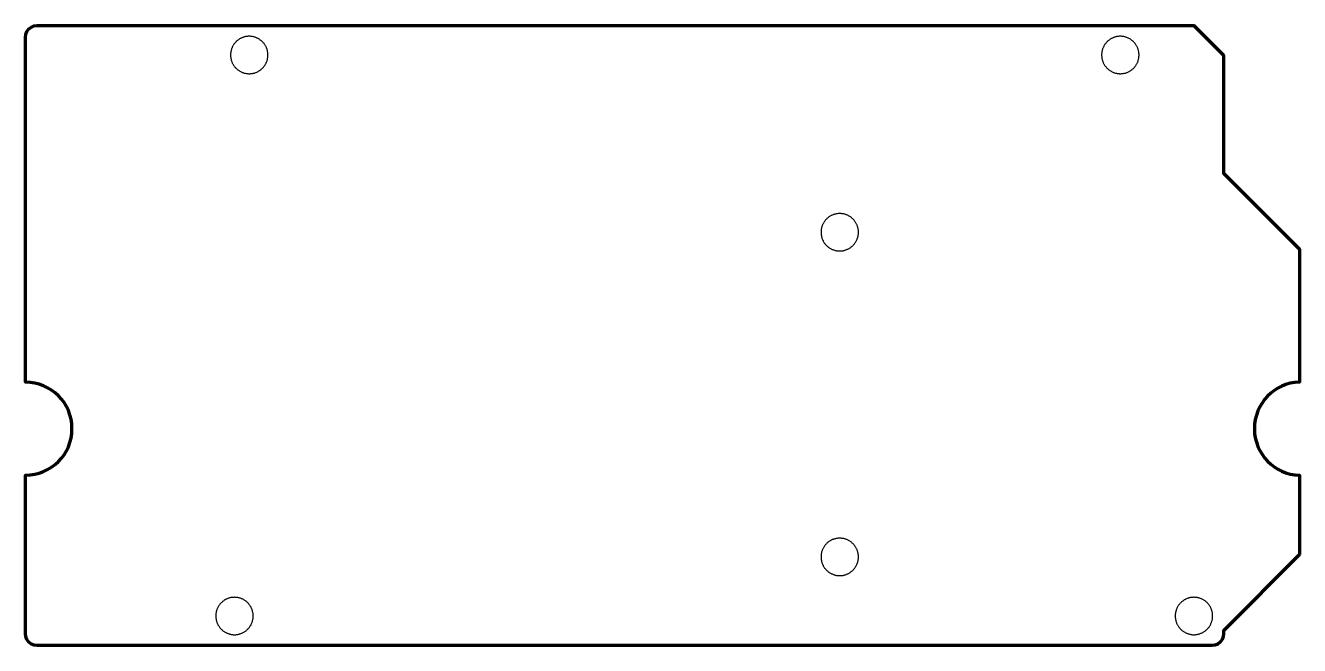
# Model space of a CAD drawing. Header units: millimetres. Extents: x 254 to 363, y 83 to 136.
import ezdxf

# ---------------------------------------------------------------- set-up
doc = ezdxf.new("R2010")
doc.units = ezdxf.units.MM
doc.header["$MEASUREMENT"] = 0
doc.layers.add('Incisione', color=7, linetype='Continuous', true_color=0x1710ff)
doc.layers.add('Taglio', color=7, linetype='Continuous', true_color=0xc0240f)

msp = doc.modelspace()

# ---------------------------------------------------------------- linework, layer by layer
at = {"layer": 'Incisione', "lineweight": 158}
msp.add_lwpolyline([(363.02, 90.35), (356.48, 83.81), (356.48, 83.53), (356.46, 83.28), (356.36, 83.05), (356.21, 82.84), (356, 82.67), (355.74, 82.58), (355.49, 82.54), (254.5, 82.54), (254.24, 82.58), (254.01, 82.67), (253.8, 82.84), (253.63, 83.05), (253.54, 83.28), (253.5, 83.53), (253.5, 97.18, 1), (253.5, 105.18), (253.5, 134.82), (253.54, 135.1), (253.63, 135.33), (253.8, 135.54), (254.01, 135.69), (254.24, 135.8), (254.5, 135.84), (353.94, 135.84), (356.48, 133.3), (356.48, 123.14), (363.02, 116.6), (363.02, 105.18, 0.969719), (363.02, 97.18)], format="xyb", close=True, dxfattribs=at)
at = {"layer": 'Taglio'}
for points in [[(272.74, 131.69), (272.79, 131.69), (272.85, 131.7), (272.9, 131.7), (272.96, 131.71), (273.01, 131.72), (273.07, 131.73), (273.12, 131.74), (273.18, 131.75), (273.23, 131.77), (273.29, 131.79), (273.34, 131.81), (273.39, 131.83), (273.44, 131.86), (273.49, 131.88), (273.54, 131.91), (273.59, 131.94), (273.63, 131.97), (273.68, 132), (273.73, 132.03), (273.77, 132.07), (273.81, 132.11), (273.85, 132.14), (273.89, 132.18), (273.93, 132.22), (273.97, 132.27), (274, 132.31), (274.04, 132.36), (274.07, 132.4), (274.1, 132.45), (274.13, 132.5), (274.16, 132.55), (274.18, 132.6), (274.2, 132.65), (274.23, 132.7), (274.25, 132.75), (274.27, 132.8), (274.28, 132.86), (274.3, 132.91), (274.31, 132.97), (274.32, 133.02), (274.33, 133.08), (274.34, 133.13), (274.34, 133.19), (274.34, 133.24), (274.34, 133.3), (274.34, 133.36), (274.34, 133.41), (274.34, 133.47), (274.33, 133.52), (274.32, 133.58), (274.31, 133.63), (274.3, 133.69), (274.28, 133.74), (274.27, 133.79), (274.25, 133.85), (274.23, 133.9), (274.21, 133.95), (274.18, 134), (274.16, 134.05), (274.13, 134.1), (274.1, 134.15), (274.07, 134.19), (274.04, 134.24), (274.01, 134.28), (273.97, 134.33), (273.94, 134.37), (273.9, 134.41), (273.86, 134.45), (273.82, 134.49), (273.78, 134.53), (273.73, 134.56), (273.69, 134.59), (273.64, 134.63), (273.6, 134.66), (273.55, 134.69), (273.5, 134.71), (273.45, 134.74), (273.4, 134.76), (273.35, 134.79), (273.3, 134.81), (273.25, 134.83), (273.19, 134.84), (273.14, 134.86), (273.09, 134.87), (273.03, 134.88), (272.98, 134.89), (272.92, 134.9), (272.87, 134.9), (272.81, 134.91), (272.75, 134.91), (272.7, 134.91), (272.64, 134.91), (272.59, 134.9), (272.53, 134.9), (272.48, 134.89), (272.42, 134.88), (272.37, 134.87), (272.31, 134.85), (272.26, 134.84), (272.21, 134.82), (272.15, 134.8), (272.1, 134.78), (272.05, 134.76), (272, 134.73), (271.95, 134.71), (271.91, 134.68), (271.86, 134.65), (271.81, 134.62), (271.77, 134.58), (271.72, 134.55), (271.68, 134.51), (271.64, 134.48), (271.6, 134.44), (271.56, 134.4), (271.52, 134.36), (271.49, 134.31), (271.45, 134.27), (271.42, 134.22), (271.39, 134.18), (271.36, 134.13), (271.33, 134.08), (271.3, 134.03), (271.28, 133.98), (271.26, 133.93), (271.24, 133.88), (271.22, 133.83), (271.2, 133.78), (271.18, 133.72), (271.17, 133.67), (271.16, 133.61), (271.15, 133.56), (271.14, 133.5), (271.13, 133.45), (271.13, 133.39), (271.13, 133.34), (271.13, 133.23), (271.13, 133.17), (271.14, 133.12), (271.15, 133.06), (271.16, 133), (271.17, 132.95), (271.18, 132.9), (271.19, 132.84), (271.21, 132.79), (271.23, 132.74), (271.25, 132.69), (271.27, 132.63), (271.3, 132.58), (271.32, 132.53), (271.35, 132.49), (271.38, 132.44), (271.41, 132.39), (271.44, 132.35), (271.48, 132.3), (271.51, 132.26), (271.55, 132.22), (271.59, 132.18), (271.63, 132.14), (271.67, 132.1), (271.71, 132.06), (271.75, 132.03), (271.8, 132), (271.84, 131.96), (271.89, 131.93), (271.94, 131.9), (271.99, 131.88), (272.04, 131.85), (272.09, 131.83), (272.14, 131.81), (272.19, 131.79), (272.24, 131.77), (272.3, 131.75), (272.35, 131.74), (272.4, 131.73), (272.46, 131.72), (272.51, 131.71), (272.57, 131.7), (272.62, 131.7), (272.68, 131.69)], [(347.62, 131.69), (347.67, 131.69), (347.73, 131.7), (347.79, 131.7), (347.84, 131.71), (347.9, 131.72), (347.95, 131.73), (348.01, 131.74), (348.06, 131.75), (348.12, 131.77), (348.17, 131.79), (348.22, 131.81), (348.27, 131.83), (348.32, 131.86), (348.37, 131.88), (348.42, 131.91), (348.47, 131.94), (348.52, 131.97), (348.56, 132), (348.61, 132.03), (348.65, 132.07), (348.69, 132.11), (348.74, 132.14), (348.77, 132.18), (348.81, 132.22), (348.85, 132.27), (348.89, 132.31), (348.92, 132.36), (348.95, 132.4), (348.98, 132.45), (349.01, 132.5), (349.04, 132.55), (349.06, 132.6), (349.09, 132.65), (349.11, 132.7), (349.13, 132.75), (349.15, 132.8), (349.16, 132.86), (349.18, 132.91), (349.19, 132.97), (349.2, 133.02), (349.21, 133.08), (349.22, 133.13), (349.22, 133.19), (349.23, 133.24), (349.23, 133.3), (349.23, 133.36), (349.22, 133.41), (349.22, 133.47), (349.21, 133.52), (349.2, 133.58), (349.19, 133.63), (349.18, 133.69), (349.16, 133.74), (349.15, 133.79), (349.13, 133.85), (349.11, 133.9), (349.09, 133.95), (349.07, 134), (349.04, 134.05), (349.01, 134.1), (348.99, 134.15), (348.96, 134.19), (348.92, 134.24), (348.89, 134.28), (348.86, 134.33), (348.82, 134.37), (348.78, 134.41), (348.74, 134.45), (348.7, 134.49), (348.66, 134.53), (348.62, 134.56), (348.57, 134.59), (348.53, 134.63), (348.48, 134.66), (348.43, 134.69), (348.38, 134.71), (348.33, 134.74), (348.28, 134.76), (348.23, 134.79), (348.18, 134.81), (348.13, 134.83), (348.08, 134.84), (348.02, 134.86), (347.97, 134.87), (347.91, 134.88), (347.86, 134.89), (347.8, 134.9), (347.75, 134.9), (347.69, 134.91), (347.64, 134.91), (347.58, 134.91), (347.53, 134.91), (347.47, 134.9), (347.41, 134.9), (347.36, 134.89), (347.3, 134.88), (347.25, 134.87), (347.2, 134.85), (347.14, 134.84), (347.09, 134.82), (347.04, 134.8), (346.99, 134.78), (346.93, 134.76), (346.88, 134.73), (346.84, 134.71), (346.79, 134.68), (346.74, 134.65), (346.69, 134.62), (346.65, 134.58), (346.61, 134.55), (346.56, 134.51), (346.52, 134.48), (346.48, 134.44), (346.44, 134.4), (346.4, 134.36), (346.37, 134.31), (346.33, 134.27), (346.3, 134.22), (346.27, 134.18), (346.24, 134.13), (346.21, 134.08), (346.19, 134.03), (346.16, 133.98), (346.14, 133.93), (346.12, 133.88), (346.1, 133.83), (346.08, 133.78), (346.07, 133.72), (346.05, 133.67), (346.04, 133.61), (346.03, 133.56), (346.02, 133.5), (346.02, 133.45), (346.01, 133.39), (346.01, 133.34), (346.01, 133.23), (346.02, 133.17), (346.02, 133.12), (346.03, 133.06), (346.04, 133), (346.05, 132.95), (346.06, 132.9), (346.08, 132.84), (346.09, 132.79), (346.11, 132.74), (346.13, 132.69), (346.15, 132.63), (346.18, 132.58), (346.2, 132.53), (346.23, 132.49), (346.26, 132.44), (346.29, 132.39), (346.32, 132.35), (346.36, 132.3), (346.39, 132.26), (346.43, 132.22), (346.47, 132.18), (346.51, 132.14), (346.55, 132.1), (346.59, 132.06), (346.63, 132.03), (346.68, 132), (346.72, 131.96), (346.77, 131.93), (346.82, 131.9), (346.87, 131.88), (346.92, 131.85), (346.97, 131.83), (347.02, 131.81), (347.07, 131.79), (347.12, 131.77), (347.18, 131.75), (347.23, 131.74), (347.29, 131.73), (347.34, 131.72), (347.4, 131.71), (347.45, 131.7), (347.51, 131.7), (347.56, 131.69)], [(323.5, 116.46), (323.55, 116.46), (323.61, 116.46), (323.66, 116.47), (323.72, 116.47), (323.78, 116.48), (323.83, 116.49), (323.89, 116.51), (323.94, 116.52), (323.99, 116.54), (324.05, 116.55), (324.1, 116.57), (324.15, 116.6), (324.2, 116.62), (324.25, 116.65), (324.3, 116.67), (324.35, 116.7), (324.4, 116.73), (324.44, 116.76), (324.49, 116.8), (324.53, 116.83), (324.57, 116.87), (324.61, 116.91), (324.65, 116.95), (324.69, 116.99), (324.73, 117.03), (324.76, 117.08), (324.8, 117.12), (324.83, 117.17), (324.86, 117.21), (324.89, 117.26), (324.92, 117.31), (324.94, 117.36), (324.97, 117.41), (324.99, 117.46), (325.01, 117.52), (325.03, 117.57), (325.04, 117.62), (325.06, 117.68), (325.07, 117.73), (325.08, 117.79), (325.09, 117.84), (325.1, 117.9), (325.1, 117.95), (325.1, 118.01), (325.1, 118.07), (325.1, 118.12), (325.1, 118.18), (325.1, 118.23), (325.09, 118.29), (325.08, 118.34), (325.07, 118.4), (325.06, 118.45), (325.04, 118.51), (325.03, 118.56), (325.01, 118.61), (324.99, 118.66), (324.97, 118.72), (324.94, 118.77), (324.92, 118.82), (324.89, 118.86), (324.86, 118.91), (324.83, 118.96), (324.8, 119), (324.77, 119.05), (324.73, 119.09), (324.7, 119.14), (324.66, 119.18), (324.62, 119.22), (324.58, 119.25), (324.54, 119.29), (324.5, 119.33), (324.45, 119.36), (324.41, 119.39), (324.36, 119.42), (324.31, 119.45), (324.26, 119.48), (324.21, 119.51), (324.16, 119.53), (324.11, 119.55), (324.06, 119.57), (324.01, 119.59), (323.95, 119.61), (323.9, 119.62), (323.85, 119.64), (323.79, 119.65), (323.74, 119.66), (323.68, 119.66), (323.63, 119.67), (323.57, 119.67), (323.52, 119.67), (323.46, 119.67), (323.4, 119.67), (323.35, 119.67), (323.29, 119.66), (323.24, 119.65), (323.18, 119.64), (323.13, 119.63), (323.07, 119.62), (323.02, 119.6), (322.97, 119.58), (322.92, 119.57), (322.86, 119.54), (322.81, 119.52), (322.76, 119.5), (322.71, 119.47), (322.67, 119.44), (322.62, 119.41), (322.57, 119.38), (322.53, 119.35), (322.48, 119.31), (322.44, 119.28), (322.4, 119.24), (322.36, 119.2), (322.32, 119.16), (322.28, 119.12), (322.25, 119.08), (322.21, 119.03), (322.18, 118.99), (322.15, 118.94), (322.12, 118.9), (322.09, 118.85), (322.07, 118.8), (322.04, 118.75), (322.02, 118.7), (322, 118.65), (321.98, 118.59), (321.96, 118.54), (321.94, 118.49), (321.93, 118.43), (321.92, 118.38), (321.91, 118.32), (321.9, 118.27), (321.9, 118.21), (321.89, 118.16), (321.89, 118.1), (321.89, 117.99), (321.89, 117.94), (321.9, 117.88), (321.91, 117.83), (321.92, 117.77), (321.93, 117.72), (321.94, 117.66), (321.96, 117.61), (321.97, 117.55), (321.99, 117.5), (322.01, 117.45), (322.03, 117.4), (322.06, 117.35), (322.08, 117.3), (322.11, 117.25), (322.14, 117.2), (322.17, 117.16), (322.2, 117.11), (322.24, 117.07), (322.27, 117.02), (322.31, 116.98), (322.35, 116.94), (322.39, 116.9), (322.43, 116.86), (322.47, 116.83), (322.51, 116.79), (322.56, 116.76), (322.6, 116.73), (322.65, 116.7), (322.7, 116.67), (322.75, 116.64), (322.8, 116.62), (322.85, 116.59), (322.9, 116.57), (322.95, 116.55), (323, 116.54), (323.06, 116.52), (323.11, 116.5), (323.16, 116.49), (323.22, 116.48), (323.27, 116.47), (323.33, 116.47), (323.39, 116.46), (323.44, 116.46)], [(323.5, 88.55), (323.55, 88.55), (323.61, 88.55), (323.66, 88.56), (323.72, 88.56), (323.78, 88.57), (323.83, 88.58), (323.89, 88.6), (323.94, 88.61), (323.99, 88.63), (324.05, 88.65), (324.1, 88.67), (324.15, 88.69), (324.2, 88.71), (324.25, 88.74), (324.3, 88.76), (324.35, 88.79), (324.4, 88.82), (324.44, 88.86), (324.49, 88.89), (324.53, 88.92), (324.57, 88.96), (324.61, 89), (324.65, 89.04), (324.69, 89.08), (324.73, 89.12), (324.76, 89.17), (324.8, 89.21), (324.83, 89.26), (324.86, 89.3), (324.89, 89.35), (324.92, 89.4), (324.94, 89.45), (324.97, 89.5), (324.99, 89.55), (325.01, 89.61), (325.03, 89.66), (325.04, 89.71), (325.06, 89.77), (325.07, 89.82), (325.08, 89.88), (325.09, 89.93), (325.1, 89.99), (325.1, 90.04), (325.1, 90.1), (325.1, 90.16), (325.1, 90.21), (325.1, 90.27), (325.1, 90.32), (325.09, 90.38), (325.08, 90.43), (325.07, 90.49), (325.06, 90.54), (325.04, 90.6), (325.03, 90.65), (325.01, 90.7), (324.99, 90.76), (324.97, 90.81), (324.94, 90.86), (324.92, 90.91), (324.89, 90.96), (324.86, 91), (324.83, 91.05), (324.8, 91.1), (324.77, 91.14), (324.73, 91.18), (324.7, 91.23), (324.66, 91.27), (324.62, 91.31), (324.58, 91.35), (324.54, 91.38), (324.5, 91.42), (324.45, 91.45), (324.41, 91.48), (324.36, 91.51), (324.31, 91.54), (324.26, 91.57), (324.21, 91.6), (324.16, 91.62), (324.11, 91.64), (324.06, 91.66), (324.01, 91.68), (323.95, 91.7), (323.9, 91.71), (323.85, 91.73), (323.79, 91.74), (323.74, 91.75), (323.68, 91.75), (323.63, 91.76), (323.57, 91.76), (323.52, 91.76), (323.46, 91.76), (323.4, 91.76), (323.35, 91.76), (323.29, 91.75), (323.24, 91.74), (323.18, 91.73), (323.13, 91.72), (323.07, 91.71), (323.02, 91.69), (322.97, 91.68), (322.92, 91.66), (322.86, 91.64), (322.81, 91.61), (322.76, 91.59), (322.71, 91.56), (322.67, 91.53), (322.62, 91.5), (322.57, 91.47), (322.53, 91.44), (322.48, 91.41), (322.44, 91.37), (322.4, 91.33), (322.36, 91.29), (322.32, 91.25), (322.28, 91.21), (322.25, 91.17), (322.21, 91.13), (322.18, 91.08), (322.15, 91.03), (322.12, 90.99), (322.09, 90.94), (322.07, 90.89), (322.04, 90.84), (322.02, 90.79), (322, 90.74), (321.98, 90.69), (321.96, 90.63), (321.94, 90.58), (321.93, 90.52), (321.92, 90.47), (321.91, 90.42), (321.9, 90.36), (321.9, 90.31), (321.89, 90.25), (321.89, 90.19), (321.89, 90.08), (321.89, 90.03), (321.9, 89.97), (321.91, 89.92), (321.92, 89.86), (321.93, 89.81), (321.94, 89.75), (321.96, 89.7), (321.97, 89.65), (321.99, 89.59), (322.01, 89.54), (322.03, 89.49), (322.06, 89.44), (322.08, 89.39), (322.11, 89.34), (322.14, 89.29), (322.17, 89.25), (322.2, 89.2), (322.24, 89.16), (322.27, 89.12), (322.31, 89.07), (322.35, 89.03), (322.39, 88.99), (322.43, 88.96), (322.47, 88.92), (322.51, 88.88), (322.56, 88.85), (322.6, 88.82), (322.65, 88.79), (322.7, 88.76), (322.75, 88.73), (322.8, 88.71), (322.85, 88.69), (322.9, 88.66), (322.95, 88.64), (323, 88.63), (323.06, 88.61), (323.11, 88.6), (323.16, 88.58), (323.22, 88.57), (323.27, 88.56), (323.33, 88.56), (323.39, 88.55), (323.44, 88.55)], [(271.47, 83.47), (271.52, 83.47), (271.58, 83.47), (271.63, 83.48), (271.69, 83.49), (271.75, 83.49), (271.8, 83.51), (271.86, 83.52), (271.91, 83.53), (271.96, 83.55), (272.02, 83.57), (272.07, 83.59), (272.12, 83.61), (272.17, 83.63), (272.22, 83.66), (272.27, 83.69), (272.32, 83.71), (272.37, 83.75), (272.41, 83.78), (272.46, 83.81), (272.5, 83.85), (272.54, 83.88), (272.58, 83.92), (272.62, 83.96), (272.66, 84), (272.7, 84.04), (272.73, 84.09), (272.77, 84.13), (272.8, 84.18), (272.83, 84.23), (272.86, 84.27), (272.89, 84.32), (272.91, 84.37), (272.94, 84.42), (272.96, 84.48), (272.98, 84.53), (273, 84.58), (273.01, 84.64), (273.03, 84.69), (273.04, 84.74), (273.05, 84.8), (273.06, 84.85), (273.07, 84.91), (273.07, 84.97), (273.07, 85.02), (273.07, 85.08), (273.07, 85.13), (273.07, 85.19), (273.07, 85.25), (273.06, 85.3), (273.05, 85.36), (273.04, 85.41), (273.03, 85.46), (273.01, 85.52), (273, 85.57), (272.98, 85.62), (272.96, 85.68), (272.94, 85.73), (272.91, 85.78), (272.89, 85.83), (272.86, 85.88), (272.83, 85.93), (272.8, 85.97), (272.77, 86.02), (272.74, 86.06), (272.7, 86.11), (272.67, 86.15), (272.63, 86.19), (272.59, 86.23), (272.55, 86.27), (272.51, 86.3), (272.46, 86.34), (272.42, 86.37), (272.37, 86.41), (272.33, 86.44), (272.28, 86.47), (272.23, 86.49), (272.18, 86.52), (272.13, 86.54), (272.08, 86.56), (272.03, 86.58), (271.98, 86.6), (271.92, 86.62), (271.87, 86.64), (271.82, 86.65), (271.76, 86.66), (271.71, 86.67), (271.65, 86.68), (271.6, 86.68), (271.54, 86.68), (271.48, 86.69), (271.43, 86.69), (271.37, 86.68), (271.32, 86.68), (271.26, 86.67), (271.21, 86.67), (271.15, 86.66), (271.1, 86.64), (271.04, 86.63), (270.99, 86.61), (270.94, 86.6), (270.89, 86.58), (270.83, 86.56), (270.78, 86.53), (270.73, 86.51), (270.68, 86.48), (270.64, 86.46), (270.59, 86.43), (270.54, 86.39), (270.5, 86.36), (270.45, 86.33), (270.41, 86.29), (270.37, 86.25), (270.33, 86.22), (270.29, 86.18), (270.25, 86.13), (270.22, 86.09), (270.18, 86.05), (270.15, 86), (270.12, 85.96), (270.09, 85.91), (270.06, 85.86), (270.04, 85.81), (270.01, 85.76), (269.99, 85.71), (269.97, 85.66), (269.95, 85.61), (269.93, 85.55), (269.91, 85.5), (269.9, 85.45), (269.89, 85.39), (269.88, 85.34), (269.87, 85.28), (269.86, 85.23), (269.86, 85.17), (269.86, 85.12), (269.86, 85), (269.86, 84.95), (269.87, 84.89), (269.88, 84.84), (269.89, 84.78), (269.9, 84.73), (269.91, 84.67), (269.92, 84.62), (269.94, 84.57), (269.96, 84.52), (269.98, 84.46), (270, 84.41), (270.03, 84.36), (270.05, 84.31), (270.08, 84.26), (270.11, 84.22), (270.14, 84.17), (270.17, 84.12), (270.21, 84.08), (270.24, 84.04), (270.28, 84), (270.32, 83.95), (270.36, 83.92), (270.4, 83.88), (270.44, 83.84), (270.48, 83.81), (270.53, 83.77), (270.57, 83.74), (270.62, 83.71), (270.67, 83.68), (270.72, 83.66), (270.77, 83.63), (270.82, 83.61), (270.87, 83.59), (270.92, 83.57), (270.97, 83.55), (271.03, 83.53), (271.08, 83.52), (271.13, 83.51), (271.19, 83.49), (271.24, 83.49), (271.3, 83.48), (271.35, 83.47), (271.41, 83.47)], [(353.94, 83.47), (354, 83.47), (354.06, 83.47), (354.11, 83.48), (354.17, 83.49), (354.22, 83.49), (354.28, 83.51), (354.33, 83.52), (354.39, 83.53), (354.44, 83.55), (354.49, 83.57), (354.55, 83.59), (354.6, 83.61), (354.65, 83.63), (354.7, 83.66), (354.75, 83.69), (354.8, 83.71), (354.84, 83.75), (354.89, 83.78), (354.93, 83.81), (354.98, 83.85), (355.02, 83.88), (355.06, 83.92), (355.1, 83.96), (355.14, 84), (355.18, 84.04), (355.21, 84.09), (355.25, 84.13), (355.28, 84.18), (355.31, 84.23), (355.34, 84.27), (355.36, 84.32), (355.39, 84.37), (355.41, 84.42), (355.44, 84.48), (355.46, 84.53), (355.47, 84.58), (355.49, 84.64), (355.51, 84.69), (355.52, 84.74), (355.53, 84.8), (355.54, 84.85), (355.54, 84.91), (355.55, 84.97), (355.55, 85.02), (355.55, 85.08), (355.55, 85.13), (355.55, 85.19), (355.54, 85.25), (355.54, 85.3), (355.53, 85.36), (355.52, 85.41), (355.51, 85.46), (355.49, 85.52), (355.48, 85.57), (355.46, 85.62), (355.44, 85.68), (355.42, 85.73), (355.39, 85.78), (355.37, 85.83), (355.34, 85.88), (355.31, 85.93), (355.28, 85.97), (355.25, 86.02), (355.22, 86.06), (355.18, 86.11), (355.15, 86.15), (355.11, 86.19), (355.07, 86.23), (355.03, 86.27), (354.99, 86.3), (354.94, 86.34), (354.9, 86.37), (354.85, 86.41), (354.81, 86.44), (354.76, 86.47), (354.71, 86.49), (354.66, 86.52), (354.61, 86.54), (354.56, 86.56), (354.51, 86.58), (354.46, 86.6), (354.4, 86.62), (354.35, 86.64), (354.29, 86.65), (354.24, 86.66), (354.19, 86.67), (354.13, 86.68), (354.07, 86.68), (354.02, 86.68), (353.96, 86.69), (353.91, 86.69), (353.85, 86.68), (353.8, 86.68), (353.74, 86.67), (353.69, 86.67), (353.63, 86.66), (353.58, 86.64), (353.52, 86.63), (353.47, 86.61), (353.42, 86.6), (353.36, 86.58), (353.31, 86.56), (353.26, 86.53), (353.21, 86.51), (353.16, 86.48), (353.11, 86.46), (353.07, 86.43), (353.02, 86.39), (352.98, 86.36), (352.93, 86.33), (352.89, 86.29), (352.85, 86.25), (352.81, 86.22), (352.77, 86.18), (352.73, 86.13), (352.7, 86.09), (352.66, 86.05), (352.63, 86), (352.6, 85.96), (352.57, 85.91), (352.54, 85.86), (352.51, 85.81), (352.49, 85.76), (352.47, 85.71), (352.45, 85.66), (352.43, 85.61), (352.41, 85.55), (352.39, 85.5), (352.38, 85.45), (352.37, 85.39), (352.36, 85.34), (352.35, 85.28), (352.34, 85.23), (352.34, 85.17), (352.34, 85.12), (352.34, 85), (352.34, 84.95), (352.35, 84.89), (352.35, 84.84), (352.36, 84.78), (352.38, 84.73), (352.39, 84.67), (352.4, 84.62), (352.42, 84.57), (352.44, 84.52), (352.46, 84.46), (352.48, 84.41), (352.51, 84.36), (352.53, 84.31), (352.56, 84.26), (352.59, 84.22), (352.62, 84.17), (352.65, 84.12), (352.68, 84.08), (352.72, 84.04), (352.76, 84), (352.79, 83.95), (352.83, 83.92), (352.88, 83.88), (352.92, 83.84), (352.96, 83.81), (353.01, 83.77), (353.05, 83.74), (353.1, 83.71), (353.15, 83.68), (353.19, 83.66), (353.24, 83.63), (353.3, 83.61), (353.35, 83.59), (353.4, 83.57), (353.45, 83.55), (353.5, 83.53), (353.56, 83.52), (353.61, 83.51), (353.67, 83.49), (353.72, 83.49), (353.78, 83.48), (353.83, 83.47), (353.89, 83.47)]]:
    msp.add_lwpolyline(points, close=True, dxfattribs=at)

doc.saveas('drawing.dxf')
